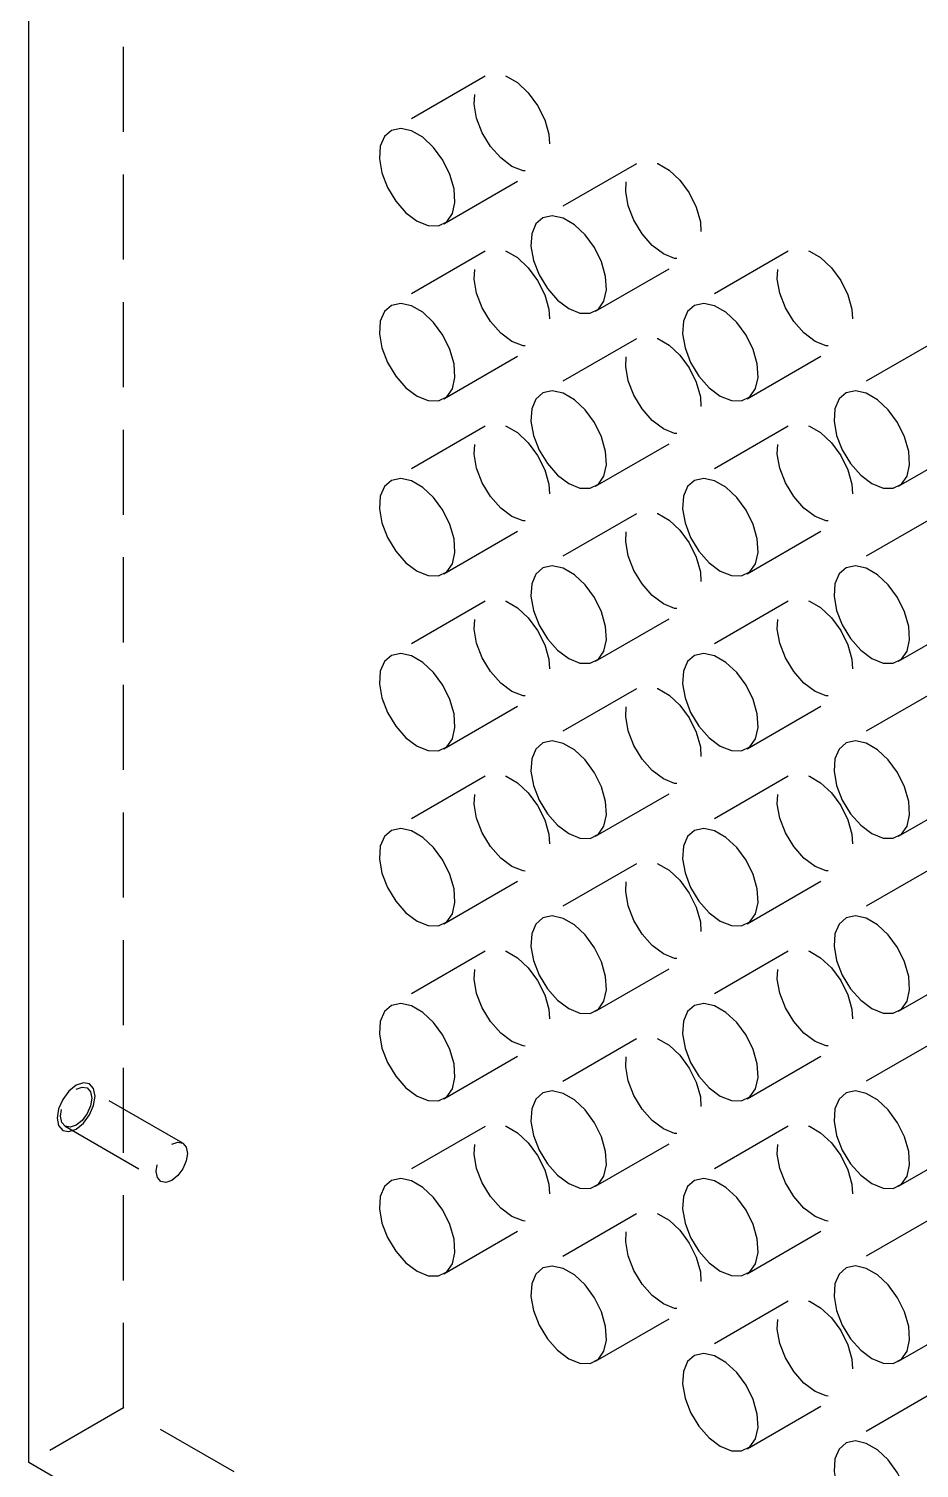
# Model space of a CAD drawing. Extents: x 2 to 292, y 3 to 207.
# Drawn here: x 200.9 to 214.2, y 156.75 to 178.24 of the extents above; entities that cross this region are included whole.
import ezdxf

# ---------------------------------------------------------------- set-up
doc = ezdxf.new("R2010")
doc.units = 0
doc.linetypes.add('SLD-实线', pattern=[0])
doc.linetypes.add('SLD-虚线', pattern=[1.905, 1.27, -0.635])
doc.layers.get('0').update_dxf_attribs({"linetype": 'CONTINUOUS'})

msp = doc.modelspace()

# ---------------------------------------------------------------- linework, layer by layer
at = {"color": 7, "linetype": 'SLD-虚线'}
for p, q in [((202.31670197, 157.65361131), (202.31670197, 187.04908171)), ((207.71500941, 177.5357047), (206.30079588, 176.71929661)), ((209.97775148, 176.22945151), (208.56353795, 175.41304342)), ((207.10073253, 175.33361725), (208.51494606, 176.15002535)), ((207.71500941, 174.92277368), (206.30079588, 174.10636558)), ((209.36347249, 174.02736528), (210.77768602, 174.84377337)), ((212.24049355, 174.92319832), (210.82628002, 174.10679022)), ((207.10073253, 172.72068683), (208.51494606, 173.53709493)), ((209.97775148, 173.61652048), (208.56353795, 172.80011239)), ((211.62621456, 172.72111208), (213.04042809, 173.53752018)), ((214.50323562, 173.61694512), (213.08902209, 172.80053703)), ((207.71500941, 172.30984326), (206.30079588, 171.49343516)), ((209.36347249, 171.41443486), (210.77768602, 172.23084295)), ((212.24049355, 172.31026729), (210.82628002, 171.4938592)), ((213.88895663, 171.41485889), (215.30317016, 172.23126698)), ((207.10073253, 170.10775611), (208.51494606, 170.92416421)), ((209.97775148, 171.00359006), (208.56353795, 170.18718197)), ((211.62621456, 170.10818167), (213.04042809, 170.92458976)), ((214.50323562, 171.0040141), (213.08902209, 170.187606)), ((207.71500941, 169.69691273), (206.30079588, 168.88050463)), ((209.36347249, 168.80150414), (210.77768602, 169.61791223)), ((212.24049355, 169.69733687), (210.82628002, 168.88092878)), ((213.88895663, 168.80192847), (215.30317016, 169.61833657)), ((207.10073253, 167.4948255), (208.51494606, 168.3112336)), ((209.97775148, 168.39065953), (208.56353795, 167.57425144)), ((211.62621456, 167.49525094), (213.04042809, 168.31165904)), ((214.50323562, 168.39108368), (213.08902209, 167.57467558)), ((207.71500941, 167.08398212), (206.30079588, 166.26757402)), ((209.36347249, 166.18857353), (210.77768602, 167.00498162)), ((212.24049355, 167.08440634), (210.82628002, 166.26799825)), ((213.88895663, 166.18899775), (215.30317016, 167.00540584)), ((207.10073253, 164.88189497), (208.51494606, 165.69830307)), ((209.97775148, 165.77772892), (208.56353795, 164.96132083)), ((211.62621456, 164.88232034), (213.04042809, 165.69872843)), ((214.50323562, 165.77815315), (213.08902209, 164.96174505)), ((207.71500941, 164.4710514), (206.30079588, 163.6546433)), ((212.24049355, 164.47147573), (210.82628002, 163.65506764)), ((209.36347249, 163.575643), (210.77768602, 164.39205109)), ((213.88895663, 163.57606714), (215.30317016, 164.39247524)), ((209.97775148, 163.1647982), (208.56353795, 162.34839011)), ((214.50323562, 163.16522254), (213.08902209, 162.34881444)), ((207.10073253, 162.26896455), (208.51494606, 163.08537265)), ((211.62621456, 162.2693898), (213.04042809, 163.0857979)), ((203.20293848, 161.60587622), (201.77458179, 162.43044899)), ((201.44460861, 161.8588569), (202.87296531, 161.03428413)), ((207.71500941, 161.85812098), (206.30079588, 161.04171288)), ((212.24049355, 161.85854501), (210.82628002, 161.04213692)), ((209.36347249, 160.96271258), (210.77768602, 161.77912067)), ((213.88895663, 160.96313661), (215.30317016, 161.7795447)), ((209.97775148, 160.55186778), (208.56353795, 159.73545969)), ((214.50323562, 160.55229182), (213.08902209, 159.73588372)), ((207.10073253, 159.65603353), (208.51494606, 160.47244162)), ((211.62621456, 159.65645939), (213.04042809, 160.47286748)), ((212.24049355, 159.24561459), (210.82628002, 158.4292065)), ((209.36347249, 158.34978155), (210.77768602, 159.16618965)), ((213.88895663, 158.35020619), (215.30317016, 159.16661429)), ((211.62621456, 157.04352836), (213.04042809, 157.85993645)), ((214.50323562, 157.9393614), (213.08902209, 157.1229533)), ((202.31670197, 157.65361131), (200.90248844, 156.83720322)), ((281.5126618, 111.93475686), (202.31670197, 157.65361131))]:
    msp.add_line(p, q, dxfattribs=at)
at = {"color": 7, "linetype": 'SLD-实线'}
for p, q in [((200.90248844, 156.83720322), (200.90248844, 186.23267362)), ((280.09844827, 111.11834876), (200.90248844, 156.83720322))]:
    msp.add_line(p, q, dxfattribs=at)
at = {"color": 7, "linetype": 'SLD-虚线', "flags": 128}
for points in [[(208.11497879, 176.18963166), (207.94823953, 176.31490927), (207.79631489, 176.4870991), (207.67270662, 176.69089886), (207.58839606, 176.90820143), (207.55087483, 177.11969846), (207.56347463, 177.30659891), (207.62508068, 177.45229295), (207.73021388, 177.54383761), (207.86953661, 177.57309747), (208.03066612, 177.53747365), (208.19928934, 177.44012954), (208.36041885, 177.28971719), (208.49974158, 177.09959872), (208.60487479, 176.88666985), (208.66648084, 176.66984698), (208.67908064, 176.46839911), (208.6415594, 176.30022317), (208.55724885, 176.1802635), (208.43364057, 176.11917882), (208.28171593, 176.12239744), (208.11497879, 176.18963166)], [(210.37771875, 174.88337968), (210.2109816, 175.00865608), (210.05905696, 175.18084591), (209.93544869, 175.38464566), (209.85113813, 175.60194824), (209.81361479, 175.81344648), (209.8262167, 176.00034571), (209.88782064, 176.14604098), (209.99295595, 176.23758441), (210.13227868, 176.26684428), (210.29340819, 176.23122046), (210.46203141, 176.13387635), (210.62316092, 175.983464), (210.76248365, 175.79334553), (210.86761686, 175.58041666), (210.92922291, 175.36359379), (210.94182271, 175.16214591), (210.90430147, 174.99396998), (210.81999092, 174.8740103), (210.69638053, 174.81292684), (210.544458, 174.81614425), (210.37771875, 174.88337968)], [(208.11497879, 173.57670124), (207.94823953, 173.70197885), (207.79631489, 173.87416838), (207.67270662, 174.07796813), (207.58839606, 174.29527071), (207.55087483, 174.50676804), (207.56347463, 174.69366849), (207.62508068, 174.83936253), (207.73021388, 174.93090719), (207.86953661, 174.96016706), (208.03066612, 174.92454323), (208.19928934, 174.82719912), (208.36041885, 174.67678677), (208.49974158, 174.4866683), (208.60487479, 174.27373943), (208.66648084, 174.05691656), (208.67908064, 173.85546869), (208.6415594, 173.68729245), (208.55724885, 173.56733277), (208.43364057, 173.5062481), (208.28171593, 173.50946702), (208.11497879, 173.57670124)], [(212.64046082, 173.57712649), (212.47372157, 173.7024041), (212.32179903, 173.87459271), (212.19819076, 174.07839247), (212.1138802, 174.29569504), (212.07635686, 174.50719329), (212.08895877, 174.69409252), (212.15056271, 174.83978778), (212.25569803, 174.93133122), (212.39501865, 174.9605923), (212.55615026, 174.92496727), (212.72477138, 174.82762437), (212.88590299, 174.6772108), (213.02522572, 174.48709234), (213.13035893, 174.27416347), (213.19196287, 174.05734181), (213.20456478, 173.85589272), (213.16704355, 173.68771679), (213.08273088, 173.56775833), (212.9591226, 173.50667365), (212.80720007, 173.50989106), (212.64046082, 173.57712649)], [(210.37771875, 172.27044926), (210.2109816, 172.39572566), (210.05905696, 172.56791518), (209.93544869, 172.77171494), (209.85113813, 172.98901751), (209.81361479, 173.20051606), (209.8262167, 173.3874153), (209.88782064, 173.53311056), (209.99295595, 173.624654), (210.13227868, 173.65391386), (210.29340819, 173.61829004), (210.46203141, 173.52094593), (210.62316092, 173.37053358), (210.76248365, 173.18041511), (210.86761686, 172.96748624), (210.92922291, 172.75066337), (210.94182271, 172.5492155), (210.90430147, 172.38103926), (210.81999092, 172.26107958), (210.69638053, 172.19999612), (210.544458, 172.20321383), (210.37771875, 172.27044926)], [(208.11497879, 170.96377052), (207.94823953, 171.08904828), (207.79631489, 171.26123781), (207.67270662, 171.46503756), (207.58839606, 171.68234014), (207.55087483, 171.89383732), (207.56347463, 172.08073777), (207.62508068, 172.22643151), (207.73021388, 172.31797647), (207.86953661, 172.34723633), (208.03066612, 172.31161251), (208.19928934, 172.2142684), (208.36041885, 172.06385605), (208.49974158, 171.87373758), (208.60487479, 171.66080841), (208.66648084, 171.44398584), (208.67908064, 171.24253797), (208.6415594, 171.07436188), (208.55724885, 170.9544022), (208.43364057, 170.89331753), (208.28171593, 170.89653645), (208.11497879, 170.96377052)], [(212.64046082, 170.96419607), (212.47372157, 171.08947368), (212.32179903, 171.26166199), (212.19819076, 171.46546175), (212.1138802, 171.68276432), (212.07635686, 171.89426287), (212.08895877, 172.0811621), (212.15056271, 172.22685736), (212.25569803, 172.3184008), (212.39501865, 172.34766189), (212.55615026, 172.31203685), (212.72477138, 172.21469395), (212.88590299, 172.06428039), (213.02522572, 171.87416192), (213.13035893, 171.66123305), (213.19196287, 171.44441139), (213.20456478, 171.2429623), (213.16704355, 171.07478606), (213.08273088, 170.9548276), (212.9591226, 170.89374293), (212.80720007, 170.89696064), (212.64046082, 170.96419607)], [(210.37771875, 169.65751854), (210.2109816, 169.78279509), (210.05905696, 169.95498461), (209.93544869, 170.15878437), (209.85113813, 170.37608694), (209.81361479, 170.58758534), (209.8262167, 170.77448457), (209.88782064, 170.92017953), (209.99295595, 171.01172327), (210.13227868, 171.04098314), (210.29340819, 171.00535932), (210.46203141, 170.90801521), (210.62316092, 170.75760286), (210.76248365, 170.56748439), (210.86761686, 170.35455522), (210.92922291, 170.13773265), (210.94182271, 169.93628477), (210.90430147, 169.76810869), (210.81999092, 169.64814901), (210.69638053, 169.58706555), (210.544458, 169.59028326), (210.37771875, 169.65751854)], [(208.11497879, 168.35083987), (207.94823953, 168.47611771), (207.79631489, 168.64830716), (207.67270662, 168.85210696), (207.58839606, 169.06940961), (207.55087483, 169.2809067), (207.56347463, 169.46780706), (207.62508068, 169.61350105), (207.73021388, 169.70504601), (207.86953661, 169.73430557), (208.03066612, 169.69868179), (208.19928934, 169.60133768), (208.36041885, 169.45092529), (208.49974158, 169.26080713), (208.60487479, 169.04787795), (208.66648084, 168.83105514), (208.67908064, 168.62960735), (208.6415594, 168.46143135), (208.55724885, 168.3414716), (208.43364057, 168.28038688), (208.28171593, 168.28360588), (208.11497879, 168.35083987)], [(212.64046082, 168.35126535), (212.47372157, 168.47654311), (212.32179903, 168.64873142), (212.19819076, 168.85253118), (212.1138802, 169.06983375), (212.07635686, 169.28133215), (212.08895877, 169.46823138), (212.15056271, 169.61392634), (212.25569803, 169.70547008), (212.39501865, 169.73473116), (212.55615026, 169.69910613), (212.72477138, 169.60176323), (212.88590299, 169.45134966), (213.02522572, 169.2612312), (213.13035893, 169.04830202), (213.19196287, 168.83148067), (213.20456478, 168.63003158), (213.16704355, 168.46185549), (213.08273088, 168.34189703), (212.9591226, 168.28081236), (212.80720007, 168.28403007), (212.64046082, 168.35126535)], [(210.37771875, 167.0445879), (210.2109816, 167.16986452), (210.05905696, 167.34205397), (209.93544869, 167.54585376), (209.85113813, 167.76315641), (209.81361479, 167.97465472), (209.8262167, 168.16155387), (209.88782064, 168.30724908), (209.99295595, 168.39879282), (210.13227868, 168.42805238), (210.29340819, 168.3924286), (210.46203141, 168.29508448), (210.62316092, 168.1446721), (210.76248365, 167.95455393), (210.86761686, 167.74162476), (210.92922291, 167.52480194), (210.94182271, 167.32335416), (210.90430147, 167.15517816), (210.81999092, 167.0352184), (210.69638053, 166.9741349), (210.544458, 166.97735269), (210.37771875, 167.0445879)], [(208.11497879, 165.73790938), (207.94823953, 165.86318699), (207.79631489, 166.03537652), (207.67270662, 166.23917627), (207.58839606, 166.45647915), (207.55087483, 166.66797618), (207.56347463, 166.85487648), (207.62508068, 167.00057037), (207.73021388, 167.09211548), (207.86953661, 167.12137504), (208.03066612, 167.08575122), (208.19928934, 166.98840711), (208.36041885, 166.83799476), (208.49974158, 166.64787659), (208.60487479, 166.43494727), (208.66648084, 166.21812455), (208.67908064, 166.01667683), (208.6415594, 165.84850089), (208.55724885, 165.72854091), (208.43364057, 165.66745623), (208.28171593, 165.67067516), (208.11497879, 165.73790938)], [(212.64046082, 165.7383347), (212.47372157, 165.86361254), (212.32179903, 166.03580078), (212.19819076, 166.23960057), (212.1138802, 166.45690322), (212.07635686, 166.66840153), (212.08895877, 166.85530068), (212.15056271, 167.00099588), (212.25569803, 167.09253962), (212.39501865, 167.1218004), (212.55615026, 167.0861754), (212.72477138, 166.98883251), (212.88590299, 166.8384189), (213.02522572, 166.64830074), (213.13035893, 166.43537157), (213.19196287, 166.21854997), (213.20456478, 166.01710096), (213.16704355, 165.84892496), (213.08273088, 165.72896643), (212.9591226, 165.66788171), (212.80720007, 165.6710995), (212.64046082, 165.7383347)], [(210.37771875, 164.4316574), (210.2109816, 164.5569338), (210.05905696, 164.72912332), (209.93544869, 164.93292308), (209.85113813, 165.15022596), (209.81361479, 165.3617242), (209.8262167, 165.54862328), (209.88782064, 165.69431839), (209.99295595, 165.78586229), (210.13227868, 165.81512185), (210.29340819, 165.77949803), (210.46203141, 165.68215391), (210.62316092, 165.53174156), (210.76248365, 165.3416234), (210.86761686, 165.12869408), (210.92922291, 164.91187135), (210.94182271, 164.71042363), (210.90430147, 164.5422477), (210.81999092, 164.42228772), (210.69638053, 164.36120426), (210.544458, 164.36442197), (210.37771875, 164.4316574)], [(208.11497879, 163.12497896), (207.94823953, 163.25025657), (207.79631489, 163.42244579), (207.67270662, 163.62624555), (207.58839606, 163.84354812), (207.55087483, 164.05504576), (207.56347463, 164.24194591), (207.62508068, 164.38763995), (207.73021388, 164.47918491), (207.86953661, 164.50844447), (208.03066612, 164.47282065), (208.19928934, 164.37547654), (208.36041885, 164.22506419), (208.49974158, 164.03494602), (208.60487479, 163.82201685), (208.66648084, 163.60519398), (208.67908064, 163.40374641), (208.6415594, 163.23556987), (208.55724885, 163.11561019), (208.43364057, 163.05452551), (208.28171593, 163.05774474), (208.11497879, 163.12497896)], [(212.64046082, 163.12540421), (212.47372157, 163.25068182), (212.32179903, 163.42287013), (212.19819076, 163.62666989), (212.1138802, 163.84397276), (212.07635686, 164.05547101), (212.08895877, 164.24237009), (212.15056271, 164.3880652), (212.25569803, 164.47960909), (212.39501865, 164.50886987), (212.55615026, 164.47324483), (212.72477138, 164.37590194), (212.88590299, 164.22548837), (213.02522572, 164.03537021), (213.13035893, 163.82244088), (213.19196287, 163.60561938), (213.20456478, 163.40417044), (213.16704355, 163.23599451), (213.08273088, 163.11603574), (212.9591226, 163.05495106), (212.80720007, 163.05816878), (212.64046082, 163.12540421)], [(210.37771875, 161.81872698), (210.2109816, 161.94400338), (210.05905696, 162.1161926), (209.93544869, 162.31999236), (209.85113813, 162.53729493), (209.81361479, 162.74879378), (209.8262167, 162.93569271), (209.88782064, 163.08138797), (209.99295595, 163.17293172), (210.13227868, 163.20219128), (210.29340819, 163.16656746), (210.46203141, 163.06922334), (210.62316092, 162.91881099), (210.76248365, 162.72869283), (210.86761686, 162.51576366), (210.92922291, 162.29894078), (210.94182271, 162.09749322), (210.90430147, 161.92931667), (210.81999092, 161.809357), (210.69638053, 161.74827353), (210.544458, 161.75149155), (210.37771875, 161.81872698)], [(201.6095952, 162.4141111), (201.69889256, 162.44515017), (201.77459521, 162.43044092), (201.82517809, 162.37222324), (201.84294044, 162.27936028), (201.82517809, 162.16598875), (201.77459521, 162.04936931), (201.69889256, 161.94725565), (201.6095952, 161.87519417), (201.52029784, 161.84415511), (201.4445952, 161.85886436), (201.39401231, 161.91708204), (201.37624996, 162.0099456), (201.39401231, 162.12331653), (201.4445952, 162.23993596), (201.52029784, 162.34204963), (201.6095952, 162.4141111)], [(208.11497879, 160.51204793), (207.94823953, 160.63732616), (207.79631489, 160.80951538), (207.67270662, 161.01331513), (207.58839606, 161.23061771), (207.55087483, 161.44211473), (207.56347463, 161.62901518), (207.62508068, 161.77470923), (207.73021388, 161.86625449), (207.86953661, 161.89551375), (208.03066612, 161.85988993), (208.19928934, 161.76254582), (208.36041885, 161.61213347), (208.49974158, 161.42201561), (208.60487479, 161.20908613), (208.66648084, 160.99226325), (208.67908064, 160.79081538), (208.6415594, 160.62263945), (208.55724885, 160.50267977), (208.43364057, 160.44159509), (208.28171593, 160.44481433), (208.11497879, 160.51204793)], [(212.64046082, 160.51247379), (212.47372157, 160.6377514), (212.32179903, 160.80993941), (212.19819076, 161.01373916), (212.1138802, 161.23104174), (212.07635686, 161.44254059), (212.08895877, 161.62943952), (212.15056271, 161.77513478), (212.25569803, 161.86667852), (212.39501865, 161.8959393), (212.55615026, 161.86031426), (212.72477138, 161.76297137), (212.88590299, 161.6125578), (213.02522572, 161.42243964), (213.13035893, 161.20951046), (213.19196287, 160.99268881), (213.20456478, 160.79124002), (213.16704355, 160.62306348), (213.08273088, 160.50310502), (212.9591226, 160.44202034), (212.80720007, 160.44523836), (212.64046082, 160.51247379)], [(203.0379519, 161.58953834), (203.12724926, 161.6205774), (203.2029519, 161.60586815), (203.25353479, 161.54765047), (203.27129713, 161.45478751), (203.25353479, 161.34141598), (203.2029519, 161.22479654), (203.12724926, 161.12268288), (203.0379519, 161.0506214), (202.94865454, 161.01958234), (202.87295189, 161.03429159), (202.82236901, 161.09250927), (202.80460666, 161.18537284), (202.82236901, 161.29874376), (202.87295189, 161.4153632), (202.94865454, 161.51747686), (203.0379519, 161.58953834)], [(210.37771875, 159.20579596), (210.2109816, 159.33107296), (210.05905696, 159.50326218), (209.93544869, 159.70706194), (209.85113813, 159.92436451), (209.81361479, 160.13586276), (209.8262167, 160.32276199), (209.88782064, 160.46845725), (209.99295595, 160.5600013), (210.13227868, 160.58926056), (210.29340819, 160.55363673), (210.46203141, 160.45629262), (210.62316092, 160.30588027), (210.76248365, 160.11576241), (210.86761686, 159.90283294), (210.92922291, 159.68601006), (210.94182271, 159.48456219), (210.90430147, 159.31638626), (210.81999092, 159.19642658), (210.69638053, 159.13534312), (210.544458, 159.13856113), (210.37771875, 159.20579596)], [(212.64046082, 157.89954277), (212.47372157, 158.02482099), (212.32179903, 158.19700899), (212.19819076, 158.40080875), (212.1138802, 158.61811132), (212.07635686, 158.82960956), (212.08895877, 159.0165088), (212.15056271, 159.16220406), (212.25569803, 159.2537481), (212.39501865, 159.28300858), (212.55615026, 159.24738354), (212.72477138, 159.15004065), (212.88590299, 158.99962708), (213.02522572, 158.80950922), (213.13035893, 158.59657974), (213.19196287, 158.37975808), (213.20456478, 158.178309), (213.16704355, 158.01013306), (213.08273088, 157.8901746), (212.9591226, 157.82908992), (212.80720007, 157.83230794), (212.64046082, 157.89954277)]]:
    msp.add_lwpolyline(points, dxfattribs=at)
at = {"color": 7, "linetype": 'SLD-实线', "flags": 128}
for points in [[(206.70076525, 175.37322357), (206.8675024, 175.30598935), (207.01942704, 175.30277072), (207.14303532, 175.3638554), (207.22734587, 175.48381508), (207.2648671, 175.65199101), (207.2522673, 175.85343888), (207.19066126, 176.07026176), (207.08552805, 176.28319063), (206.94620532, 176.4733091), (206.78507581, 176.62372145), (206.61645259, 176.72106556), (206.45532308, 176.75668938), (206.31600035, 176.72742951), (206.21086715, 176.63588486), (206.1492611, 176.49019081), (206.1366613, 176.30329036), (206.17418253, 176.09179334), (206.25849309, 175.87449076), (206.38210136, 175.67069101), (206.534026, 175.49850118), (206.70076525, 175.37322357)], [(208.96350522, 174.06697159), (209.13024447, 173.99973616), (209.282167, 173.99651875), (209.40577739, 174.05760221), (209.49008794, 174.17756189), (209.52760918, 174.34573782), (209.51500938, 174.54718569), (209.45340333, 174.76400857), (209.34827012, 174.97693744), (209.20894739, 175.1670559), (209.04781788, 175.31746825), (208.87919466, 175.41481237), (208.71806515, 175.45043619), (208.57874242, 175.42117632), (208.47360711, 175.32963288), (208.41200317, 175.18393762), (208.39940126, 174.99703839), (208.4369246, 174.78554014), (208.52123516, 174.56823757), (208.64484343, 174.36443781), (208.79676807, 174.19224798), (208.96350522, 174.06697159)], [(206.70076525, 172.76029315), (206.8675024, 172.69305893), (207.01942704, 172.68984), (207.14303532, 172.75092468), (207.22734587, 172.87088436), (207.2648671, 173.0390606), (207.2522673, 173.24050847), (207.19066126, 173.45733134), (207.08552805, 173.67026021), (206.94620532, 173.86037868), (206.78507581, 174.01079103), (206.61645259, 174.10813514), (206.45532308, 174.14375896), (206.31600035, 174.11449909), (206.21086715, 174.02295444), (206.1492611, 173.8772604), (206.1366613, 173.69035994), (206.17418253, 173.47886261), (206.25849309, 173.26156004), (206.38210136, 173.05776028), (206.534026, 172.88557076), (206.70076525, 172.76029315)], [(211.22624729, 172.7607184), (211.39298654, 172.69348296), (211.54490907, 172.69026555), (211.66851735, 172.75135023), (211.75283001, 172.87130869), (211.79035125, 173.03948463), (211.77774934, 173.24093372), (211.7161454, 173.45775537), (211.61101219, 173.67068424), (211.47168946, 173.86080271), (211.31055784, 174.01121628), (211.14193673, 174.10855917), (210.98080512, 174.14418421), (210.84148449, 174.11492313), (210.73634918, 174.02337969), (210.67474524, 173.87768443), (210.66214333, 173.69078519), (210.69966667, 173.47928695), (210.78397723, 173.26198438), (210.9075855, 173.05818462), (211.05950803, 172.88599601), (211.22624729, 172.7607184)], [(208.96350522, 171.45404117), (209.13024447, 171.38680574), (209.282167, 171.38358803), (209.40577739, 171.44467149), (209.49008794, 171.56463116), (209.52760918, 171.7328074), (209.51500938, 171.93425527), (209.45340333, 172.15107815), (209.34827012, 172.36400702), (209.20894739, 172.55412549), (209.04781788, 172.70453783), (208.87919466, 172.80188195), (208.71806515, 172.83750577), (208.57874242, 172.8082459), (208.47360711, 172.71670246), (208.41200317, 172.5710072), (208.39940126, 172.38410797), (208.4369246, 172.17260942), (208.52123516, 171.95530685), (208.64484343, 171.75150709), (208.79676807, 171.57931757), (208.96350522, 171.45404117)], [(213.48898936, 171.4544652), (213.65572861, 171.38722977), (213.80765114, 171.38401236), (213.93125942, 171.44509704), (214.01556998, 171.56505672), (214.05309332, 171.73323143), (214.04049141, 171.93468052), (213.97888747, 172.15150218), (213.87375215, 172.36443227), (213.73443153, 172.55454952), (213.57329992, 172.70496308), (213.4046788, 172.80230598), (213.24354719, 172.83793102), (213.10422446, 172.80867115), (212.99909125, 172.7171265), (212.93748731, 172.57143124), (212.9248854, 172.384532), (212.96240663, 172.17303497), (213.0467193, 171.95573118), (213.17032757, 171.75193143), (213.3222501, 171.57974282), (213.48898936, 171.4544652)], [(206.70076525, 170.14736243), (206.8675024, 170.08012836), (207.01942704, 170.07690943), (207.14303532, 170.13799411), (207.22734587, 170.25795379), (207.2648671, 170.42612987), (207.2522673, 170.62757774), (207.19066126, 170.84440031), (207.08552805, 171.05732949), (206.94620532, 171.24744796), (206.78507581, 171.39786031), (206.61645259, 171.49520442), (206.45532308, 171.53082824), (206.31600035, 171.50156837), (206.21086715, 171.41002341), (206.1492611, 171.26432967), (206.1366613, 171.07742922), (206.17418253, 170.86593204), (206.25849309, 170.64862947), (206.38210136, 170.44482971), (206.534026, 170.27264019), (206.70076525, 170.14736243)], [(211.22624729, 170.14778798), (211.39298654, 170.08055254), (211.54490907, 170.07733483), (211.66851735, 170.13841951), (211.75283001, 170.25837797), (211.79035125, 170.42655421), (211.77774934, 170.6280033), (211.7161454, 170.84482496), (211.61101219, 171.05775383), (211.47168946, 171.24787229), (211.31055784, 171.39828586), (211.14193673, 171.49562875), (210.98080512, 171.53125379), (210.84148449, 171.50199271), (210.73634918, 171.41044927), (210.67474524, 171.26475401), (210.66214333, 171.07785478), (210.69966667, 170.86635623), (210.78397723, 170.64905365), (210.9075855, 170.4452539), (211.05950803, 170.27306559), (211.22624729, 170.14778798)], [(208.96350522, 168.84111045), (209.13024447, 168.77387517), (209.282167, 168.77065746), (209.40577739, 168.83174092), (209.49008794, 168.95170059), (209.52760918, 169.11987668), (209.51500938, 169.32132455), (209.45340333, 169.53814712), (209.34827012, 169.7510763), (209.20894739, 169.94119476), (209.04781788, 170.09160711), (208.87919466, 170.18895123), (208.71806515, 170.22457505), (208.57874242, 170.19531518), (208.47360711, 170.10377144), (208.41200317, 169.95807648), (208.39940126, 169.77117725), (208.4369246, 169.55967885), (208.52123516, 169.34237628), (208.64484343, 169.13857652), (208.79676807, 168.966387), (208.96350522, 168.84111045)], [(213.48898936, 168.84153479), (213.65572861, 168.77429935), (213.80765114, 168.77108164), (213.93125942, 168.83216632), (214.01556998, 168.95212599), (214.05309332, 169.12030102), (214.04049141, 169.3217501), (213.97888747, 169.53857176), (213.87375215, 169.75150185), (213.73443153, 169.9416191), (213.57329992, 170.09203267), (213.4046788, 170.18937556), (213.24354719, 170.2250006), (213.10422446, 170.19574073), (212.99909125, 170.10419608), (212.93748731, 169.95850082), (212.9248854, 169.77160158), (212.96240663, 169.56010425), (213.0467193, 169.34280046), (213.17032757, 169.1390007), (213.3222501, 168.9668124), (213.48898936, 168.84153479)], [(206.70076525, 167.53443178), (206.8675024, 167.46719779), (207.01942704, 167.46397879), (207.14303532, 167.5250635), (207.22734587, 167.64502325), (207.2648671, 167.81319926), (207.2522673, 168.01464704), (207.19066126, 168.23146986), (207.08552805, 168.44439903), (206.94620532, 168.6345172), (206.78507581, 168.78492958), (206.61645259, 168.8822737), (206.45532308, 168.91789748), (206.31600035, 168.88863792), (206.21086715, 168.79709296), (206.1492611, 168.65139897), (206.1366613, 168.46449861), (206.17418253, 168.25300151), (206.25849309, 168.03569886), (206.38210136, 167.83189907), (206.534026, 167.65970962), (206.70076525, 167.53443178)], [(211.22624729, 167.53485726), (211.39298654, 167.46762197), (211.54490907, 167.46440426), (211.66851735, 167.52548894), (211.75283001, 167.6454474), (211.79035125, 167.81362349), (211.77774934, 168.01507258), (211.7161454, 168.23189393), (211.61101219, 168.4448231), (211.47168946, 168.63494157), (211.31055784, 168.78535514), (211.14193673, 168.88269803), (210.98080512, 168.91832307), (210.84148449, 168.88906199), (210.73634918, 168.79751824), (210.67474524, 168.65182329), (210.66214333, 168.46492405), (210.69966667, 168.25342566), (210.78397723, 168.03612308), (210.9075855, 167.83232333), (211.05950803, 167.66013502), (211.22624729, 167.53485726)], [(208.96350522, 166.2281798), (209.13024447, 166.1609446), (209.282167, 166.15772681), (209.40577739, 166.21881031), (209.49008794, 166.33877006), (209.52760918, 166.50694606), (209.51500938, 166.70839385), (209.45340333, 166.92521667), (209.34827012, 167.13814584), (209.20894739, 167.328264), (209.04781788, 167.47867639), (208.87919466, 167.5760205), (208.71806515, 167.61164429), (208.57874242, 167.58238472), (208.47360711, 167.49084098), (208.41200317, 167.34514578), (208.39940126, 167.15824663), (208.4369246, 166.94674832), (208.52123516, 166.72944567), (208.64484343, 166.52564587), (208.79676807, 166.35345643), (208.96350522, 166.2281798)], [(213.48898936, 166.22860406), (213.65572861, 166.16136878), (213.80765114, 166.15815107), (213.93125942, 166.21923575), (214.01556998, 166.33919542), (214.05309332, 166.50737029), (214.04049141, 166.70881938), (213.97888747, 166.92564074), (213.87375215, 167.13857113), (213.73443153, 167.32868838), (213.57329992, 167.47910194), (213.4046788, 167.57644484), (213.24354719, 167.61206988), (213.10422446, 167.58281001), (212.99909125, 167.49126505), (212.93748731, 167.34557009), (212.9248854, 167.15867086), (212.96240663, 166.94717368), (213.0467193, 166.72986989), (213.17032757, 166.52607013), (213.3222501, 166.35388183), (213.48898936, 166.22860406)], [(206.70076525, 164.92150129), (206.8675024, 164.85426707), (207.01942704, 164.85104814), (207.14303532, 164.91213282), (207.22734587, 165.0320928), (207.2648671, 165.20026873), (207.2522673, 165.40171645), (207.19066126, 165.61853917), (207.08552805, 165.8314685), (206.94620532, 166.02158666), (206.78507581, 166.17199901), (206.61645259, 166.26934313), (206.45532308, 166.30496695), (206.31600035, 166.27570738), (206.21086715, 166.18416227), (206.1492611, 166.03846838), (206.1366613, 165.85156808), (206.17418253, 165.64007106), (206.25849309, 165.42276818), (206.38210136, 165.21896842), (206.534026, 165.0467789), (206.70076525, 164.92150129)], [(211.22624729, 164.92192661), (211.39298654, 164.8546914), (211.54490907, 164.85147362), (211.66851735, 164.91255833), (211.75283001, 165.03251687), (211.79035125, 165.20069287), (211.77774934, 165.40214187), (211.7161454, 165.61896347), (211.61101219, 165.83189265), (211.47168946, 166.02201081), (211.31055784, 166.17242441), (211.14193673, 166.26976731), (210.98080512, 166.30539231), (210.84148449, 166.27613153), (210.73634918, 166.18458779), (210.67474524, 166.03889258), (210.66214333, 165.85199344), (210.69966667, 165.64049513), (210.78397723, 165.42319248), (210.9075855, 165.21939268), (211.05950803, 165.04720445), (211.22624729, 164.92192661)], [(208.96350522, 163.61524931), (209.13024447, 163.54801388), (209.282167, 163.54479616), (209.40577739, 163.60587962), (209.49008794, 163.72583961), (209.52760918, 163.89401554), (209.51500938, 164.09546326), (209.45340333, 164.31228598), (209.34827012, 164.52521531), (209.20894739, 164.71533347), (209.04781788, 164.86574582), (208.87919466, 164.96308993), (208.71806515, 164.99871375), (208.57874242, 164.96945419), (208.47360711, 164.8779103), (208.41200317, 164.73221519), (208.39940126, 164.54531611), (208.4369246, 164.33381786), (208.52123516, 164.11651499), (208.64484343, 163.91271523), (208.79676807, 163.7405257), (208.96350522, 163.61524931)], [(213.48898936, 163.61567342), (213.65572861, 163.54843821), (213.80765114, 163.54522042), (213.93125942, 163.60630514), (214.01556998, 163.72626489), (214.05309332, 163.89443968), (214.04049141, 164.09588868), (213.97888747, 164.31271028), (213.87375215, 164.52564067), (213.73443153, 164.71575762), (213.57329992, 164.86617122), (213.4046788, 164.96351412), (213.24354719, 164.99913912), (213.10422446, 164.96987955), (212.99909125, 164.8783346), (212.93748731, 164.73263939), (212.9248854, 164.54574024), (212.96240663, 164.33424315), (213.0467193, 164.11693928), (213.17032757, 163.91313949), (213.3222501, 163.74095126), (213.48898936, 163.61567342)], [(206.70076525, 162.30857087), (206.8675024, 162.24133665), (207.01942704, 162.23811742), (207.14303532, 162.2992021), (207.22734587, 162.41916177), (207.2648671, 162.58733832), (207.2522673, 162.78878588), (207.19066126, 163.00560876), (207.08552805, 163.21853793), (206.94620532, 163.40865609), (206.78507581, 163.55906844), (206.61645259, 163.65641256), (206.45532308, 163.69203638), (206.31600035, 163.66277681), (206.21086715, 163.57123186), (206.1492611, 163.42553781), (206.1366613, 163.23863766), (206.17418253, 163.02714003), (206.25849309, 162.80983746), (206.38210136, 162.6060377), (206.534026, 162.43384848), (206.70076525, 162.30857087)], [(211.22624729, 162.30899612), (211.39298654, 162.24176068), (211.54490907, 162.23854297), (211.66851735, 162.29962765), (211.75283001, 162.41958641), (211.79035125, 162.58776235), (211.77774934, 162.78921128), (211.7161454, 163.00603279), (211.61101219, 163.21896212), (211.47168946, 163.40908028), (211.31055784, 163.55949384), (211.14193673, 163.65683674), (210.98080512, 163.69246178), (210.84148449, 163.663201), (210.73634918, 163.5716571), (210.67474524, 163.425962), (210.66214333, 163.23906291), (210.69966667, 163.02756467), (210.78397723, 162.81026179), (210.9075855, 162.60646204), (211.05950803, 162.43427373), (211.22624729, 162.30899612)], [(201.60959537, 162.47126895), (201.50135615, 162.38392159), (201.40959537, 162.2601477), (201.34828278, 162.11879073), (201.32675266, 161.981371), (201.34828278, 161.86880942), (201.40959537, 161.79824247), (201.50135615, 161.78041332), (201.60959537, 161.8180363), (201.71783459, 161.90538366), (201.80959537, 162.02915755), (201.87090796, 162.17051452), (201.89243808, 162.30793425), (201.87090796, 162.42049583), (201.80959537, 162.49106279), (201.71783459, 162.50889194), (201.60959537, 162.47126895)], [(208.96350522, 161.00231889), (209.13024447, 160.93508346), (209.282167, 160.93186544), (209.40577739, 160.9929489), (209.49008794, 161.11290858), (209.52760918, 161.28108512), (209.51500938, 161.48253269), (209.45340333, 161.69935556), (209.34827012, 161.91228474), (209.20894739, 162.1024029), (209.04781788, 162.25281525), (208.87919466, 162.35015936), (208.71806515, 162.38578318), (208.57874242, 162.35652362), (208.47360711, 162.26497988), (208.41200317, 162.11928462), (208.39940126, 161.93238569), (208.4369246, 161.72088684), (208.52123516, 161.50358426), (208.64484343, 161.29978451), (208.79676807, 161.12759529), (208.96350522, 161.00231889)], [(213.48898936, 161.00274292), (213.65572861, 160.93550749), (213.80765114, 160.93228978), (213.93125942, 160.99337445), (214.01556998, 161.11333444), (214.05309332, 161.28150915), (214.04049141, 161.48295809), (213.97888747, 161.6997796), (213.87375215, 161.91271014), (213.73443153, 162.10282709), (213.57329992, 162.25324065), (213.4046788, 162.35058355), (213.24354719, 162.38620859), (213.10422446, 162.35694902), (212.99909125, 162.26540391), (212.93748731, 162.1197088), (212.9248854, 161.93280972), (212.96240663, 161.72131269), (213.0467193, 161.5040086), (213.17032757, 161.30020884), (213.3222501, 161.12802053), (213.48898936, 161.00274292)], [(206.70076525, 159.69563984), (206.8675024, 159.62840623), (207.01942704, 159.625187), (207.14303532, 159.68627168), (207.22734587, 159.80623135), (207.2648671, 159.97440729), (207.2522673, 160.17585516), (207.19066126, 160.39267803), (207.08552805, 160.60560751), (206.94620532, 160.79572537), (206.78507581, 160.94613772), (206.61645259, 161.04348183), (206.45532308, 161.07910566), (206.31600035, 161.0498464), (206.21086715, 160.95830113), (206.1492611, 160.81260709), (206.1366613, 160.62570664), (206.17418253, 160.41420961), (206.25849309, 160.19690704), (206.38210136, 159.99310728), (206.534026, 159.82091806), (206.70076525, 159.69563984)], [(211.22624729, 159.6960657), (211.39298654, 159.62883026), (211.54490907, 159.62561225), (211.66851735, 159.68669693), (211.75283001, 159.80665539), (211.79035125, 159.97483193), (211.77774934, 160.17628071), (211.7161454, 160.39310237), (211.61101219, 160.60603154), (211.47168946, 160.79614971), (211.31055784, 160.94656327), (211.14193673, 161.04390617), (210.98080512, 161.07953121), (210.84148449, 161.05027043), (210.73634918, 160.95872669), (210.67474524, 160.81303143), (210.66214333, 160.6261325), (210.69966667, 160.41463364), (210.78397723, 160.19733107), (210.9075855, 159.99353131), (211.05950803, 159.82134331), (211.22624729, 159.6960657)], [(208.96350522, 158.38938786), (209.13024447, 158.32215304), (209.282167, 158.31893502), (209.40577739, 158.38001848), (209.49008794, 158.49997816), (209.52760918, 158.6681541), (209.51500938, 158.86960197), (209.45340333, 159.08642484), (209.34827012, 159.29935432), (209.20894739, 159.48947218), (209.04781788, 159.63988453), (208.87919466, 159.73722864), (208.71806515, 159.77285246), (208.57874242, 159.7435932), (208.47360711, 159.65204916), (208.41200317, 159.5063539), (208.39940126, 159.31945466), (208.4369246, 159.10795642), (208.52123516, 158.89065385), (208.64484343, 158.68685409), (208.79676807, 158.51466487), (208.96350522, 158.38938786)], [(213.48898936, 158.38981251), (213.65572861, 158.32257707), (213.80765114, 158.31935906), (213.93125942, 158.38044373), (214.01556998, 158.50040341), (214.05309332, 158.66857874), (214.04049141, 158.87002752), (213.97888747, 159.08684918), (213.87375215, 159.29977957), (213.73443153, 159.48989652), (213.57329992, 159.64031008), (213.4046788, 159.73765298), (213.24354719, 159.77327802), (213.10422446, 159.74401845), (212.99909125, 159.65247349), (212.93748731, 159.50677823), (212.9248854, 159.3198793), (212.96240663, 159.10838167), (213.0467193, 158.89107788), (213.17032757, 158.68727812), (213.3222501, 158.51509012), (213.48898936, 158.38981251)], [(211.22624729, 157.08313467), (211.39298654, 157.01589985), (211.54490907, 157.01268183), (211.66851735, 157.07376651), (211.75283001, 157.19372497), (211.79035125, 157.3619009), (211.77774934, 157.56334999), (211.7161454, 157.78017165), (211.61101219, 157.99310113), (211.47168946, 158.18321899), (211.31055784, 158.33363255), (211.14193673, 158.43097545), (210.98080512, 158.46660049), (210.84148449, 158.43734001), (210.73634918, 158.34579596), (210.67474524, 158.2001007), (210.66214333, 158.01320147), (210.69966667, 157.80170323), (210.78397723, 157.58440065), (210.9075855, 157.3806009), (211.05950803, 157.20841289), (211.22624729, 157.08313467)], [(213.48898936, 155.77688148), (213.65572861, 155.70964665), (213.80765114, 155.70642864), (213.93125942, 155.76751331), (214.01556998, 155.88747299), (214.05309332, 156.05564771), (214.04049141, 156.2570968), (213.97888747, 156.47391846), (213.87375215, 156.68684915), (213.73443153, 156.87696579), (213.57329992, 157.02737936), (213.4046788, 157.12472225), (213.24354719, 157.16034729), (213.10422446, 157.13108803), (212.99909125, 157.03954277), (212.93748731, 156.89384751), (212.9248854, 156.70694828), (212.96240663, 156.49545125), (213.0467193, 156.27814746), (213.17032757, 156.0743477), (213.3222501, 155.9021597), (213.48898936, 155.77688148)]]:
    msp.add_lwpolyline(points, dxfattribs=at)

doc.saveas('drawing.dxf')
